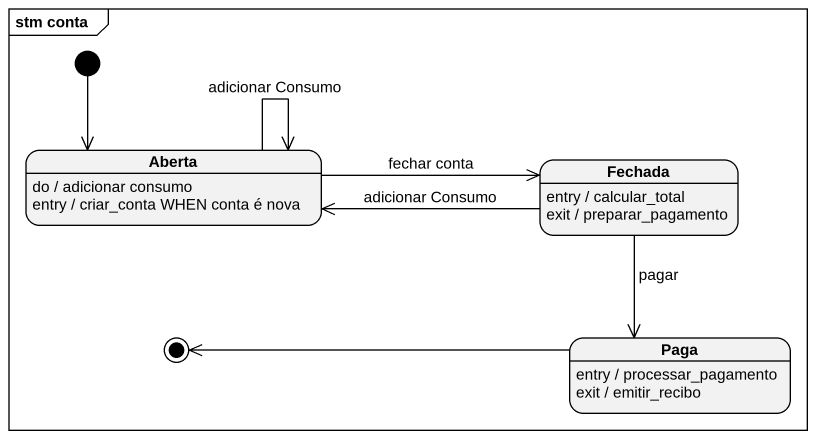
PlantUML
@startuml
mainframe stm conta
hide empty description
state Aberta
Aberta : do / adicionar consumo
Aberta : entry / criar_conta WHEN conta é nova
state Fechada
Fechada : entry / calcular_total
Fechada : exit / preparar_pagamento
state Paga
Paga : entry / processar_pagamento
Paga : exit / emitir_recibo
[*] --> Aberta
Aberta --> Aberta : adicionar Consumo
Aberta -right-> Fechada : fechar conta
Fechada -left-> Aberta : adicionar Consumo
Fechada --> Paga : pagar
Paga -left-> [*]
@enduml
